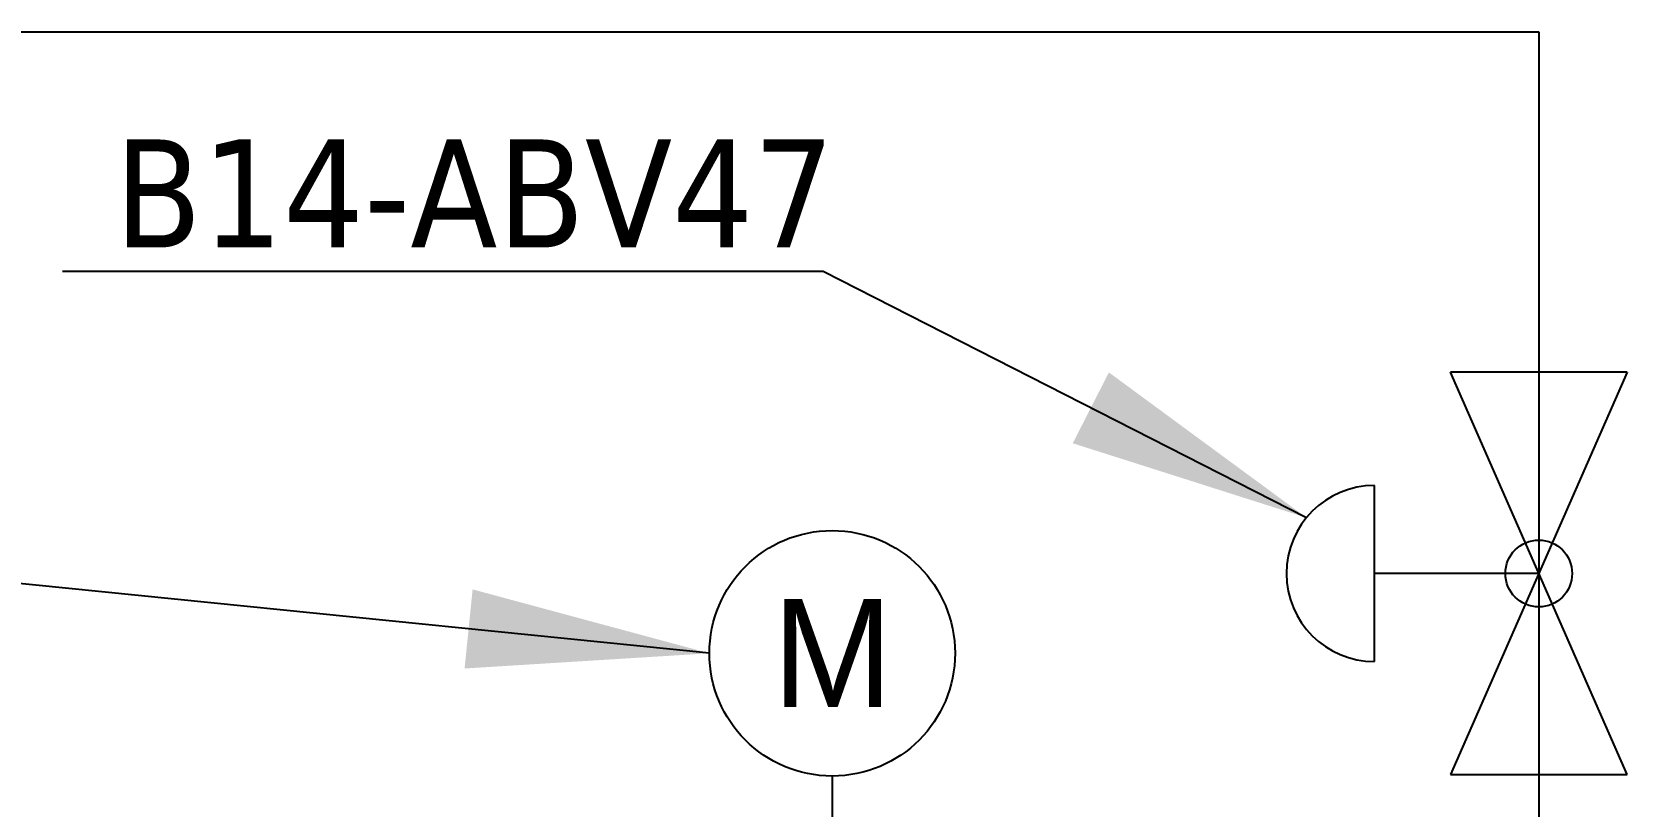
# Model space of a CAD drawing. Header units: millimetres. Extents: x 12318 to 17800, y 6541 to 10165.
# Drawn here: x 14926.8 to 15091.6, y 8655.7 to 8735.7 of the extents above; entities that cross this region are included whole.
import ezdxf

# ---------------------------------------------------------------- set-up
doc = ezdxf.new("R2010")
doc.units = ezdxf.units.MM
doc.dimstyles.new('ISO-25', dxfattribs={"dimtxt": 2.5, "dimasz": 2.5, "dimexe": 1.25, "dimexo": 0.625, "dimtad": 1, "dimtxsty": 'Standard', "dimcen": 2.5, "dimadec": 0, "dimazin": 0, "dimtfac": 1, "dimtmove": 0, "dimatfit": 3, "dimfxl": 1, "dimarcsym": 0})

msp = doc.modelspace()

# ---------------------------------------------------------------- linework, layer by layer
at = {"linetype": 'Continuous', "lineweight": -3}
for p, q in [((15091.6, 8658.91), (15073.35, 8700.5)), ((15091.6, 8700.5), (15073.35, 8658.91)), ((15091.6, 8700.5), (15073.35, 8700.5)), ((15065.51, 8670.61), (15065.51, 8688.8)), ((15082.47, 8679.7), (15065.51, 8679.7)), ((15073.35, 8658.91), (15091.6, 8658.91))]:
    msp.add_line(p, q, dxfattribs=at)
msp.add_line((15009.48, 8658.76), (15009.48, 8639.92))
for points in [[(14308, 8735.69), (14461.66, 8735.69), (15082.47, 8735.69), (15082.47, 8735.69)], [(15082.47, 8735.69), (15082.47, 8551.6)]]:
    msp.add_lwpolyline(points)
for centre, radius in [((15009.48, 8671.45), 12.69), ((15082.47, 8679.7), 3.45)]:
    msp.add_circle(centre, radius)
msp.add_arc((15065.51, 8679.7), 9.1, 90, 270, dxfattribs=at)

# ---------------------------------------------------------------- texts
at = {"width": 777.1843}
for s, insert, char_height, attachment_point in [('{\\fTahoma|b0|i0|c0|p34;B14-ABV47}', (14935.34, 8713.4), 11.1664, 7), ('M', (15015.75, 8677.06), 11.17, 3)]:
    msp.add_mtext(s, dxfattribs=dict(at, insert=insert, char_height=char_height, attachment_point=attachment_point))

# ---------------------------------------------------------------- leaders
at = {"linetype": 'Continuous', "lineweight": -3}
for points in [[(15058.47, 8685.47), (15008.54, 8710.92), (14929.98, 8710.92)], [(14996.79, 8671.45), (14891.19, 8682.14), (14797.48, 8682.14)]]:
    msp.add_leader(points, dimstyle='ISO-25', override={"dimscale": 10, "dimtad": 0}, dxfattribs=at)

doc.saveas('drawing.dxf')
